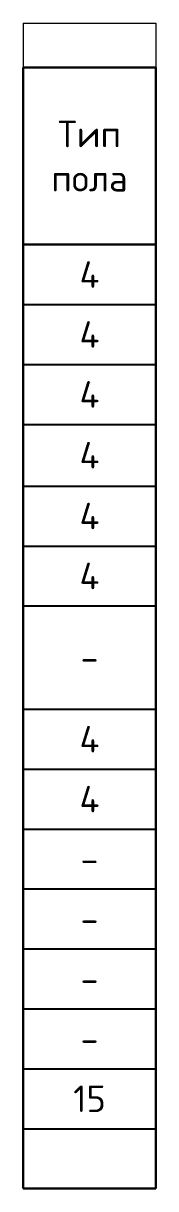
# Model space of a CAD drawing. Header units: millimetres. Extents: x -510890 to 418982, y -118257 to 141350.
# Drawn here: x -249944 to -248444, y -6918 to 6246 of the extents above; entities that cross this region are included whole.
import ezdxf

# ---------------------------------------------------------------- set-up
doc = ezdxf.new("R2010")
doc.units = ezdxf.units.MM
doc.layers.add('АР_Площадь контур', color=220, linetype='Continuous', lineweight=35, plot=False)
doc.styles.add('ISOCPEUR', font='isocpeur.ttf', dxfattribs={"height": 800})

# ---------------------------------------------------------------- blocks, each defined once
blk = doc.blocks.new('*T47')
at = {"layer": 'Defpoints', "color": 8, "linetype": 'ByBlock', "lineweight": 0, "transparency": 16777216}
for p, q in [((0, 0), (1500, 0)), ((0, 0), (0, -500)), ((1500, 0), (1500, -500))]:
    blk.add_line(p, q, dxfattribs=at)
at = {"layer": 'АР_Площадь контур', "color": 0, "linetype": 'ByBlock', "lineweight": 30, "transparency": 16777216}
for p, q in [((0, -500), (1500, -500)), ((0, -500), (0, -13164)), ((1500, -500), (1500, -13164)), ((0, -2500), (1500, -2500)), ((0, -13164), (1500, -13164))]:
    blk.add_line(p, q, dxfattribs=at)
at = {"layer": 'АР_Площадь контур', "color": 0, "linetype": 'ByBlock', "lineweight": -2, "transparency": 16777216}
for p, q in [((0, -3177), (1500, -3177)), ((0, -3854), (1500, -3854)), ((0, -4531), (1500, -4531)), ((0, -5228), (1500, -5228)), ((0, -5905), (1500, -5905)), ((0, -6582), (1500, -6582)), ((0, -7748), (1500, -7748)), ((0, -8425), (1500, -8425)), ((0, -9102), (1500, -9102)), ((0, -9779), (1500, -9779)), ((0, -10456), (1500, -10456)), ((0, -11133), (1500, -11133)), ((0, -11810), (1500, -11810)), ((0, -12487), (1500, -12487))]:
    blk.add_line(p, q, dxfattribs=at)
at = {"layer": 'АР_Площадь контур', "transparency": 16777216, "char_height": 300, "attachment_point": 5, "style": 'ISOCPEUR'}
for s, insert, width in [('Тип пола', (750, -1500), 1400), ('4', (750, -2838), 1223.08), ('4', (750, -3515), 1223.08), ('4', (750, -4192), 1223.08), ('4', (750, -4879), 1223.08), ('4', (750, -5566), 1223.08), ('4', (750, -6243), 1223.08), ('-', (750, -7165), 1223.08), ('4', (750, -8087), 1223.08), ('4', (750, -8764), 1223.08), ('-', (750, -9441), 1223.08), ('-', (750, -10118), 1223.08), ('-', (750, -10795), 1223.08), ('-', (750, -11472), 1223.08), ('15', (750, -12149), 1223.08)]:
    blk.add_mtext(s, dxfattribs=dict(at, insert=insert, width=width))

msp = doc.modelspace()

# ---------------------------------------------------------------- block references
msp.add_blockref('*T47', (-249944, 6246.1))

doc.saveas('drawing.dxf')
